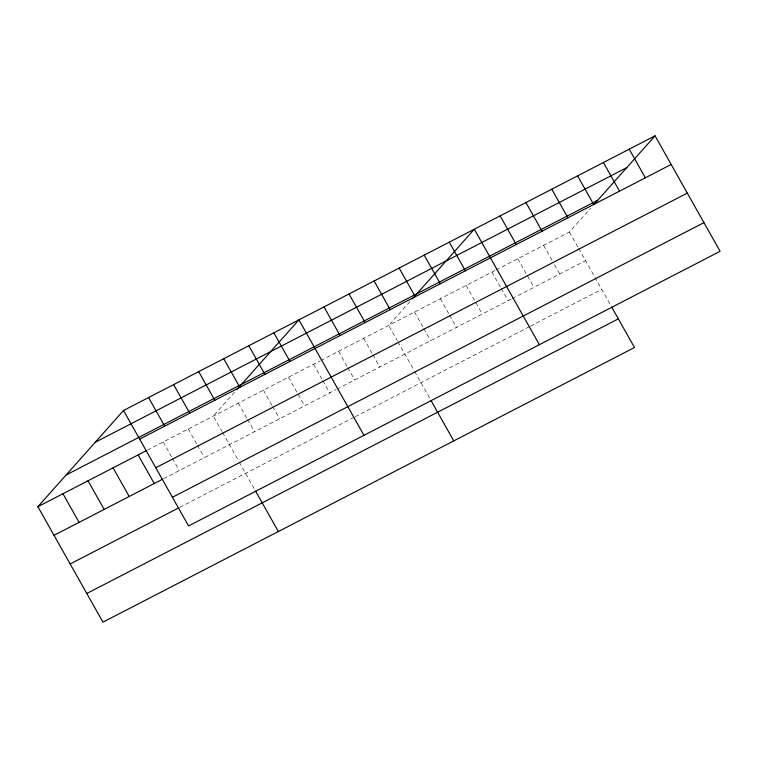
<?xml version="1.0" encoding="UTF-8"?>
<svg xmlns="http://www.w3.org/2000/svg" width="758" height="758" viewBox="0 0 758 758"><rect width="100%" height="100%" fill="white"/><g stroke="black" fill="none" stroke-linecap="round" stroke-linejoin="round"><path stroke-width="0.57" stroke-dasharray="3.79 2.84" d="M234.497 392.256L213.301 416.066L221.942 431.397M409.898 301.618L388.712 325.428L397.344 340.759M496.111 269.933L569.429 232.052L590.615 208.242M147.526 450.053L319.8 361.035M320.842 360.495L495.078 270.473M163.652 478.668L335.927 389.659M336.969 389.119L511.205 299.088M512.237 298.557L585.555 260.667M179.798 507.329L354.166 417.232M355.208 416.692L529.416 326.679M530.448 326.148L601.7 289.329M569.429 232.052L578.07 247.383M578.648 248.406L611.128 306.061M543.609 245.393L552.25 260.724M554.553 264.817L559.736 274.008M517.799 258.734L533.926 287.348M491.98 272.075L500.621 287.405M501.19 288.428L508.106 300.689M466.161 285.415L482.287 314.03M440.341 298.747L448.982 314.087M449.56 315.101L456.468 327.371M414.522 312.088L423.163 327.428M423.741 328.441L430.648 340.712M397.922 341.782L414.067 370.425M414.635 371.448L430.411 399.438M363.651 338.381L372.292 353.711M372.87 354.735L379.777 366.995M338.589 351.324L347.23 366.654M347.808 367.677L354.716 379.947M313.537 364.276L322.178 379.606M322.747 380.63L329.664 392.89M288.476 377.219L304.602 405.843M263.424 390.171L272.056 405.502M272.634 406.525L279.55 418.786M238.363 403.114L247.004 418.444M247.582 419.468L254.489 431.738M222.52 432.42L238.656 461.063M239.234 462.086L255.01 490.075M188.249 429.009L196.891 444.34M197.459 445.363L204.376 457.633M163.188 441.961L171.829 457.292M172.407 458.315L179.314 470.576"/><path stroke-width="1.14" d="M611.687 307.047L634.484 347.515L102.955 622.157L37.9 506.695L123.516 410.485L655.045 135.843L720.1 251.305L188.571 525.948L123.516 410.485M236.847 389.603L298.917 319.857L363.973 435.319M412.257 298.974L474.319 229.219L539.383 344.682M593.76 204.717L655.045 135.843M95.262 442.236L626.79 167.594M66.154 474.944L597.683 200.302M139.643 439.109L671.171 164.467M37.9 506.695L146.483 450.593M155.788 467.762L687.317 193.119M54.026 535.319L162.61 479.208M172.426 497.295L703.955 222.644M70.172 563.971L178.755 507.869M86.81 593.495L618.339 318.853M629.225 149.184L645.352 177.798M603.406 162.525L619.532 191.139M577.587 175.865L593.713 204.48M551.777 189.206L567.903 217.821M525.957 202.547L542.084 231.162M500.138 215.878L516.264 244.502M449.267 242.172L465.393 270.786M424.205 255.114L440.332 283.738M399.144 268.067L415.27 296.681M374.092 281.01L390.218 309.634M430.961 400.423L453.767 440.891M349.031 293.962L365.157 322.576M323.979 306.905L340.105 335.529M273.856 332.8L289.982 361.424M248.804 345.752L264.93 374.367M223.743 358.695L239.869 387.319M198.681 371.647L214.808 400.262M255.56 491.061L278.366 531.529M173.629 384.59L189.756 413.214M148.568 397.543L164.694 426.157M138.127 454.904L154.253 483.528M113.075 467.857L129.201 496.471M88.013 480.799L104.14 509.423M62.961 493.752L79.088 522.366"/></g></svg>
